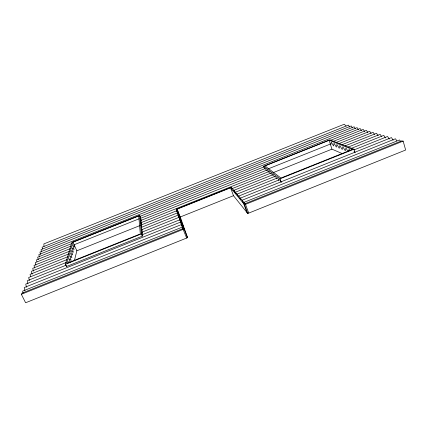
<?xml version="1.0" encoding="UTF-8"?>
<svg xmlns="http://www.w3.org/2000/svg" width="427" height="427" viewBox="0 0 427 427"><rect width="100%" height="100%" fill="white"/><g stroke="black" fill="none" stroke-linecap="round" stroke-linejoin="round"><path stroke-width="0.64" d="M74.421 260.486L76.865 250.782L72.9 242.232L138.727 215.961L140.323 233.932L66.868 263.342L72.9 242.232M348.544 151.505L349.137 149.247L350.071 150.806M179.842 219.793L141.924 234.839L142.367 236.115L66.452 266.523L65.411 264.324L71.773 242.504L139.661 215.416L140.766 218.144M21.35 294.299L22.167 293.093L182.895 228.616L182.745 228.248L183.658 227.879L187.56 237.679L25.62 302.77L21.35 294.299L184.058 229.016L177.093 209.15L180.258 216.996L187.56 237.679M183.247 226.716L22.642 291.123L23.074 293.071M246.977 212.523L243.748 203.78L244.719 203.391L244.858 203.764L401.503 140.921L403.157 141.113L405.65 150.026L247.751 213.489L233.484 195.694L230.543 187.795L242.947 202.772L399.581 139.955L400.659 141.588M242.947 202.772L244.527 204.752L403.157 141.113M264.5 168.761L263.624 166.268L329.847 139.842L353.94 149.199L355.024 152.759L354.074 151.185M329.142 140.296L264.927 165.922L280.961 178.022L352.408 149.418L329.142 140.296L331.939 149.156L342.171 153.549M71.709 243.62L37.667 257.203L38.259 259.653M139.789 216.446L264.201 166.797M330.429 140.366L360.137 128.506L361.45 130.609M139.202 218.768L74.079 244.772L74.73 247.105L72.857 245.349L74.052 249.635L72.142 247.884L73.353 252.24L71.41 250.484L72.633 254.914L70.658 253.163L71.896 257.668L69.884 255.917L71.133 260.497L69.089 258.751L70.033 262.242M71.042 246.075L36.482 259.872L36.935 261.74M141.161 220.786L140.323 218.41L265.402 168.473L266.523 170.715M332.841 141.55L363.249 129.408L364.589 131.543M268.092 168.927L330.333 144.07L330.776 144.833L331.299 142.164L333.519 145.959L334.074 143.264L336.332 147.118L336.919 144.395L339.225 148.302L339.849 145.559L342.198 149.525L342.86 146.755L345.251 150.779L345.95 147.982L348.09 151.558M70.316 248.61L35.27 262.61L35.873 265.14M141.38 222.979L140.531 220.567L267.302 169.935L268.439 172.209M336.252 142.394L366.441 130.336L367.807 132.503M69.569 251.22L34.021 265.423L34.635 267.996M141.609 225.232L140.75 222.782L269.25 171.435L270.408 173.746M338.494 143.771L369.723 131.292L371.116 133.486M186.647 238.047L183.14 229.384L176.207 209.262L231.253 187.266L245.504 204.362L248.722 213.1M176.282 209.476L231.402 187.448M68.8 253.905L32.74 268.321L33.413 271.182M141.844 227.548L140.969 225.056L177.541 210.436M232.32 188.542L271.252 172.978L272.431 175.321M342.038 144.684L373.097 132.269L374.516 134.5M76.865 250.782L139.917 225.579M272.933 172.743L331.939 149.156M68.01 256.664L31.422 271.3L32.1 274.209M232.95 190.704L273.312 174.568L274.513 176.943M345.075 145.869L376.561 133.277L378.146 135.749M67.183 259.509L30.066 274.364L30.616 276.733M142.421 232.624L141.433 229.806L178.214 215.091L179.078 217.306M234.498 192.572L275.426 176.196L276.771 178.844M348.181 147.091L380.126 134.308L381.418 136.32M66.345 262.434L28.668 277.518L29.362 280.534M142.677 235.149L141.673 232.283L179.847 217.007M351.373 148.35L383.793 135.375L385.442 137.926M180.258 216.996L233.484 195.694M65.411 264.324L141.417 233.895L139.661 215.416M263.624 166.268L280.016 178.796L353.94 149.199M354.052 149.893L387.567 136.469L389.253 139.063M181.267 221.805L25.748 284.11L26.453 287.238M239.414 198.512L391.452 137.595L393.171 140.232M69.516 262.712L68.267 261.666L68.587 262.851M244.858 203.764L245.504 204.362M346.057 125.997L344.29 124.23L43.874 243.897L43.997 246.374M141.673 232.283L142.34 233.297M396.864 140.899L395.455 138.759L242.104 200.231L242.899 201.96M141.433 229.806L142.09 230.82M140.969 225.056L141.615 226.064M140.75 222.782L141.7 224.287M140.531 220.567L141.161 221.57M358.392 129.701L357.105 127.625L38.814 254.609L39.401 257.022M140.323 218.41L141.252 219.91M355.419 128.815L354.148 126.771L39.935 252.079L40.517 254.455M352.515 127.951L351.272 125.933L41.024 249.619L41.606 251.957M349.686 127.107L348.459 125.116L42.086 247.217L42.519 248.941M278.975 180.562L277.609 177.878L236.996 194.13L237.754 195.774M243.908 202.387L244.724 204.149M240.348 198.133L240.871 199.27M239.024 196.916L238.65 196.105L279.85 179.607L281.238 182.324L280.016 178.796M235.394 192.214L236.136 193.831M233.836 190.351L234.391 191.563M141.417 233.895L142.367 236.115M182.911 225.584L183.653 227.426M176.207 209.262L176.869 210.901M176.725 210.767L177.685 213.217M178.31 215.075L177.461 212.897L141.198 227.399L142.17 230.169M178.993 217.348L179.874 219.601M179.788 219.67L180.717 222.04M180.616 222.067L181.753 224.981M182.623 227.5L181.464 224.533L24.216 287.563L24.926 290.75M182.34 227.079L183.05 228.888M231.253 187.266L231.658 188.366M244.527 204.752L247.751 213.489M182.895 228.616L183.14 229.384M66.452 266.523L66.1 265.199L27.232 280.763L27.926 283.838"/></g></svg>
